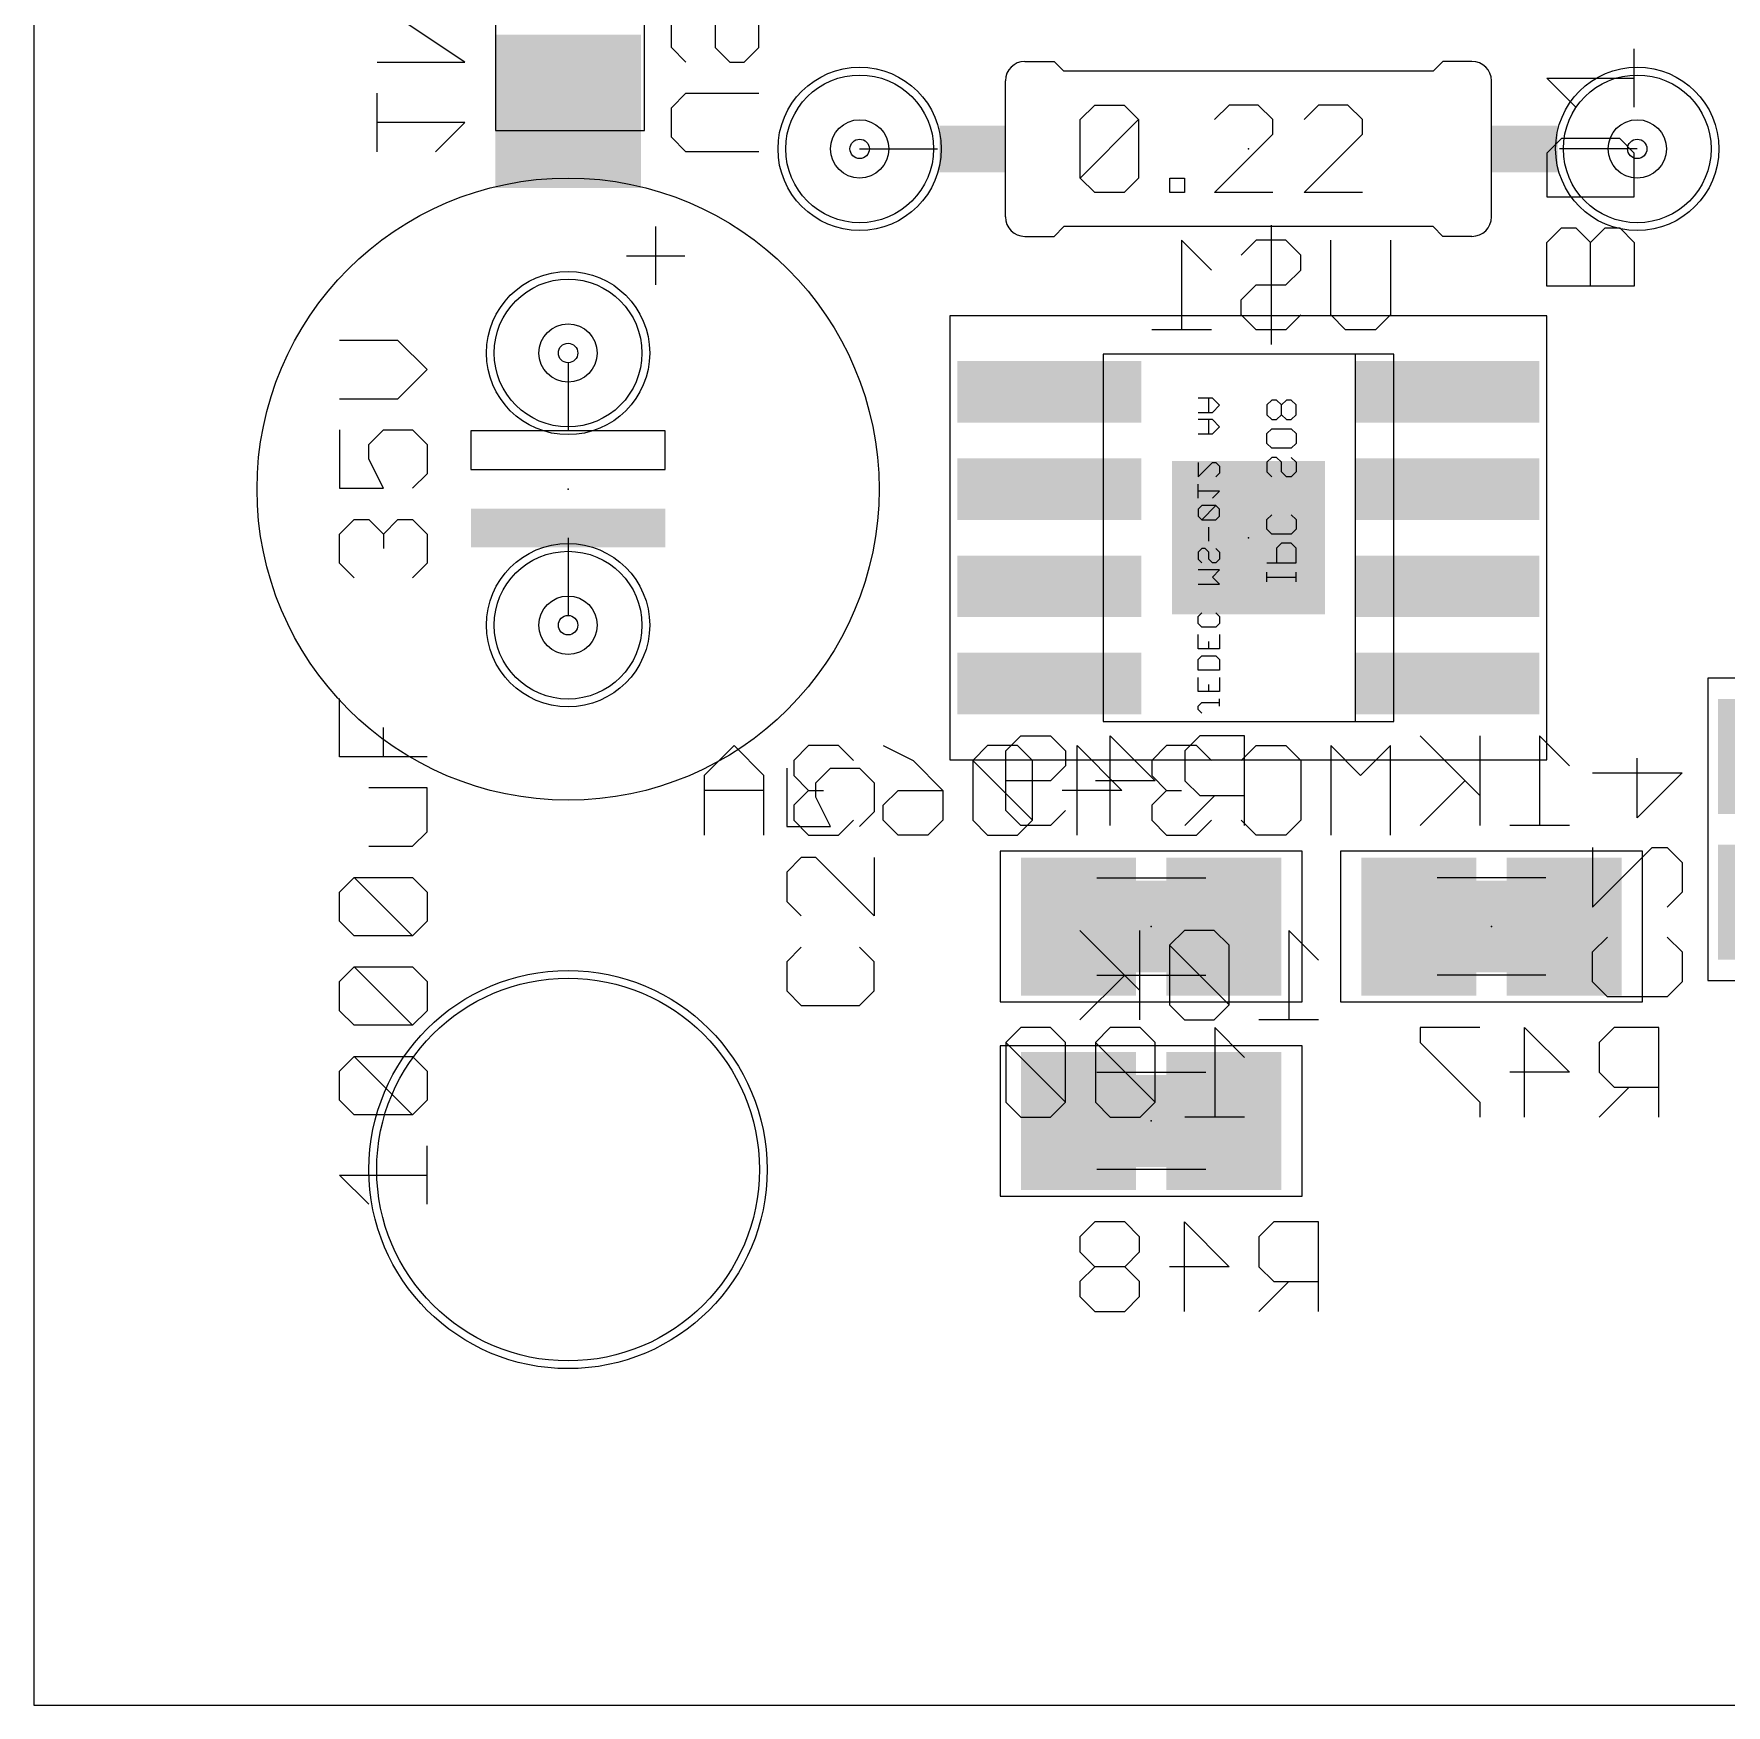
# Model space of a CAD drawing. Extents: x -2 to 128, y 10 to 112.
# Drawn here: x 0.64 to 22.75, y 10.15 to 31.98 of the extents above; entities that cross this region are included whole.
import ezdxf

# ---------------------------------------------------------------- set-up
doc = ezdxf.new("R2010")
doc.units = 0
for name, color, linetype in [('17', 82, 'CONTINUOUS'), ('20', 7, 'CONTINUOUS'), ('21', 253, 'CONTINUOUS'), ('23', 7, 'CONTINUOUS'), ('24', 7, 'CONTINUOUS'), ('25', 253, 'CONTINUOUS'), ('26', 253, 'CONTINUOUS'), ('27', 253, 'CONTINUOUS'), ('28', 253, 'CONTINUOUS'), ('29', 253, 'CONTINUOUS'), ('30', 253, 'CONTINUOUS'), ('32', 253, 'CONTINUOUS'), ('36', 253, 'CONTINUOUS'), ('40', 175, 'CONTINUOUS'), ('44', 253, 'CONTINUOUS'), ('48', 253, 'CONTINUOUS'), ('51', 253, 'CONTINUOUS'), ('52', 253, 'CONTINUOUS')]:
    doc.layers.add(name, color=color, linetype=linetype)

# ---------------------------------------------------------------- blocks, each defined once
blk = doc.blocks.new('RECT')
blk.add_solid([(-0.5, -0.5), (0.5, -0.5), (-0.5, 0.5), (0.5, 0.5)])
blk = doc.blocks.new('ROUNDP')
blk.add_circle((0, 0), 0.5)

msp = doc.modelspace()

# ---------------------------------------------------------------- linework, layer by layer
at = {"layer": '20'}
for p, q in [((0.64, 111.722), (0.64, 10.1472)), ((0.64, 10.1472), (126.35, 10.1472))]:
    msp.add_line(p, q, dxfattribs=at)
msp.add_circle((7.62, 17.145), 2.5, dxfattribs=at)
at = {"layer": '21'}
for p, q in [((13.589, 31.623), (13.97, 31.623)), ((14.097, 31.496), (13.97, 31.623)), ((18.923, 31.496), (19.05, 31.623)), ((19.431, 31.623), (19.05, 31.623)), ((18.923, 31.496), (14.097, 31.496)), ((13.335, 29.591), (13.335, 31.369)), ((19.685, 29.591), (19.685, 31.369)), ((8.763, 29.464), (8.763, 28.702)), ((14.097, 29.464), (13.97, 29.337)), ((18.923, 29.464), (14.097, 29.464)), ((18.923, 29.464), (19.05, 29.337)), ((13.589, 29.337), (13.97, 29.337)), ((19.431, 29.337), (19.05, 29.337)), ((8.382, 29.083), (9.144, 29.083))]:
    msp.add_line(p, q, dxfattribs=at)
msp.add_circle((7.62, 26.035), 4.064, dxfattribs=at)
for centre, start, end in [((13.589, 31.369), 90, 180), ((19.431, 31.369), 0, 90), ((13.589, 29.591), 180, 270), ((19.431, 29.591), 270, 0)]:
    msp.add_arc(centre, 0.254, start, end, dxfattribs=at)
at = {"layer": '23'}
for p in [(16.51, 30.48), (7.62, 26.035)]:
    msp.add_point(p, dxfattribs=at)
at = {"layer": '24'}
for p in [(16.51, 25.4), (15.24, 20.32), (19.685, 20.32), (15.24, 17.78)]:
    msp.add_point(p, dxfattribs=at)
at = {"layer": '25'}
for p, q in [((10.4765, 22.3897), (10.4765, 21.6271)), ((10.8579, 22.1991), (11.0485, 22.3897)), ((11.0485, 22.3897), (11.4298, 22.3897)), ((11.4298, 22.3897), (11.6205, 22.1991)), ((10.8579, 22.0084), (10.8579, 22.1991)), ((11.6205, 22.1991), (11.6205, 21.8178)), ((11.0485, 21.6271), (10.8579, 22.0084)), ((11.6205, 21.8178), (11.4298, 21.6271)), ((10.4765, 21.6271), (11.0485, 21.6271)), ((10.6672, 21.2203), (10.4765, 21.0297)), ((10.4765, 21.0297), (10.4765, 20.6484)), ((10.8579, 21.2203), (10.6672, 21.2203)), ((11.6205, 20.4577), (10.8579, 21.2203)), ((11.6205, 21.2203), (11.6205, 20.4577)), ((10.4765, 20.6484), (10.6672, 20.4577)), ((10.6672, 20.051), (10.4765, 19.8603)), ((11.6205, 19.8603), (11.4298, 20.051)), ((10.4765, 19.8603), (10.4765, 19.479)), ((11.6205, 19.479), (11.6205, 19.8603)), ((10.4765, 19.479), (10.6672, 19.2883)), ((11.4298, 19.2883), (11.6205, 19.479)), ((10.6672, 19.2883), (11.4298, 19.2883))]:
    msp.add_line(p, q, dxfattribs=at)
at = {"layer": '26'}
for p, q in [((8.9695, 31.8036), (8.9695, 32.1849)), ((9.5415, 32.1849), (9.5415, 31.8036)), ((10.1135, 31.8036), (10.1135, 32.1849)), ((9.1602, 31.6129), (8.9695, 31.8036)), ((9.5415, 31.8036), (9.7322, 31.6129)), ((9.9228, 31.6129), (10.1135, 31.8036)), ((9.7322, 31.6129), (9.9228, 31.6129)), ((8.9695, 31.0155), (9.1602, 31.2062)), ((9.1602, 31.2062), (10.1135, 31.2062)), ((8.9695, 30.6342), (8.9695, 31.0155)), ((9.1602, 30.4435), (8.9695, 30.6342)), ((10.1135, 30.4435), (9.1602, 30.4435)), ((16.805, 29.4821), (16.805, 27.9229)), ((16.0254, 28.8974), (15.6356, 29.2872)), ((15.6356, 29.2872), (15.6356, 28.1178)), ((16.6101, 29.2872), (16.4152, 29.0923)), ((16.9999, 29.2872), (16.6101, 29.2872)), ((17.1948, 29.0923), (16.9999, 29.2872)), ((17.5846, 28.3127), (17.5846, 29.2872)), ((18.3642, 29.2872), (18.3642, 28.3127)), ((17.1948, 28.8974), (17.1948, 29.0923)), ((16.9999, 28.7025), (17.1948, 28.8974)), ((16.4152, 28.5076), (16.6101, 28.7025)), ((16.6101, 28.7025), (16.9999, 28.7025)), ((16.4152, 28.3127), (16.4152, 28.5076)), ((16.6101, 28.1178), (16.4152, 28.3127)), ((17.1948, 28.3127), (16.9999, 28.1178)), ((17.7795, 28.1178), (17.5846, 28.3127)), ((18.3642, 28.3127), (18.1693, 28.1178)), ((16.0254, 28.1178), (15.2458, 28.1178)), ((16.9999, 28.1178), (16.6101, 28.1178)), ((18.1693, 28.1178), (17.7795, 28.1178)), ((13.3408, 22.6153), (13.5357, 22.8102)), ((13.5357, 22.8102), (13.9255, 22.8102)), ((13.9255, 22.8102), (14.1204, 22.6153)), ((14.7051, 21.6408), (14.7051, 22.8102)), ((14.7051, 22.8102), (15.2898, 22.2255)), ((15.8745, 22.8102), (15.6796, 22.6153)), ((16.4592, 22.8102), (15.8745, 22.8102)), ((16.4592, 21.6408), (16.4592, 22.8102)), ((13.3408, 21.8357), (13.3408, 22.6153)), ((14.1204, 22.6153), (14.1204, 22.4204)), ((15.6796, 22.6153), (15.6796, 22.2255)), ((14.1204, 22.4204), (13.9255, 22.2255)), ((21.5905, 21.7414), (21.5905, 22.521)), ((13.9255, 22.2255), (13.3408, 22.2255)), ((15.2898, 22.2255), (14.5102, 22.2255)), ((15.6796, 22.2255), (15.8745, 22.0306)), ((21.0058, 22.3261), (22.1752, 22.3261)), ((22.1752, 22.3261), (21.5905, 21.7414)), ((16.0694, 22.0306), (15.6796, 21.6408)), ((15.8745, 22.0306), (16.4592, 22.0306)), ((13.5357, 21.6408), (13.3408, 21.8357)), ((14.1204, 21.8357), (13.9255, 21.6408)), ((13.9255, 21.6408), (13.5357, 21.6408)), ((21.0058, 21.3516), (21.0058, 20.572)), ((21.0058, 20.572), (21.7854, 21.3516)), ((21.7854, 21.3516), (21.9803, 21.3516)), ((21.9803, 21.3516), (22.1752, 21.1567)), ((22.1752, 21.1567), (22.1752, 20.7669)), ((22.1752, 20.7669), (21.9803, 20.572)), ((21.0058, 19.9873), (21.2007, 20.1822)), ((21.9803, 20.1822), (22.1752, 19.9873)), ((21.0058, 19.5975), (21.0058, 19.9873)), ((22.1752, 19.9873), (22.1752, 19.5975)), ((21.2007, 19.4026), (21.0058, 19.5975)), ((22.1752, 19.5975), (21.9803, 19.4026)), ((21.9803, 19.4026), (21.2007, 19.4026)), ((19.5336, 19.0002), (18.754, 19.0002)), ((18.754, 19.0002), (18.754, 18.8053)), ((18.754, 18.8053), (19.5336, 18.0257)), ((20.1183, 17.8308), (20.1183, 19.0002)), ((20.1183, 19.0002), (20.703, 18.4155)), ((21.2877, 19.0002), (21.0928, 18.8053)), ((21.0928, 18.8053), (21.0928, 18.4155)), ((21.8724, 19.0002), (21.2877, 19.0002)), ((21.8724, 17.8308), (21.8724, 19.0002)), ((20.703, 18.4155), (19.9234, 18.4155)), ((21.0928, 18.4155), (21.2877, 18.2206)), ((21.4826, 18.2206), (21.0928, 17.8308)), ((21.2877, 18.2206), (21.8724, 18.2206)), ((19.5336, 18.0257), (19.5336, 17.8308)), ((14.5039, 16.4602), (14.309, 16.2653)), ((14.8937, 16.4602), (14.5039, 16.4602)), ((15.0886, 16.2653), (14.8937, 16.4602)), ((15.6733, 15.2908), (15.6733, 16.4602)), ((15.6733, 16.4602), (16.258, 15.8755)), ((16.8427, 16.4602), (16.6478, 16.2653)), ((17.4274, 16.4602), (16.8427, 16.4602)), ((17.4274, 15.2908), (17.4274, 16.4602)), ((14.309, 16.2653), (14.309, 16.0704)), ((15.0886, 16.0704), (15.0886, 16.2653)), ((16.6478, 16.2653), (16.6478, 15.8755)), ((14.309, 16.0704), (14.5039, 15.8755)), ((14.8937, 15.8755), (15.0886, 16.0704)), ((14.5039, 15.8755), (14.309, 15.6806)), ((14.8937, 15.8755), (14.5039, 15.8755)), ((15.0886, 15.6806), (14.8937, 15.8755)), ((16.258, 15.8755), (15.4784, 15.8755)), ((16.6478, 15.8755), (16.8427, 15.6806)), ((14.309, 15.6806), (14.309, 15.4857)), ((14.309, 15.4857), (14.5039, 15.2908)), ((14.8937, 15.2908), (15.0886, 15.4857)), ((15.0886, 15.4857), (15.0886, 15.6806)), ((17.0376, 15.6806), (16.6478, 15.2908)), ((16.8427, 15.6806), (17.4274, 15.6806)), ((14.5039, 15.2908), (14.8937, 15.2908))]:
    msp.add_line(p, q, dxfattribs=at)
at = {"layer": '27'}
for p, q in [((21.5519, 31.0231), (21.5519, 31.7857)), ((20.7893, 31.0231), (20.4079, 31.4044)), ((20.4079, 31.4044), (21.5519, 31.4044)), ((14.3129, 30.8618), (14.5036, 31.0525)), ((14.5036, 31.0525), (14.8849, 31.0525)), ((14.8849, 31.0525), (15.0756, 30.8618)), ((16.2577, 31.0525), (16.067, 30.8618)), ((16.639, 31.0525), (16.2577, 31.0525)), ((16.8296, 30.8618), (16.639, 31.0525)), ((17.4271, 31.0525), (17.2364, 30.8618)), ((17.8084, 31.0525), (17.4271, 31.0525)), ((17.999, 30.8618), (17.8084, 31.0525)), ((14.3129, 30.0992), (14.3129, 30.8618)), ((14.3129, 30.0992), (15.0756, 30.8618)), ((15.0756, 30.8618), (15.0756, 30.0992)), ((16.8296, 30.6712), (16.8296, 30.8618)), ((17.999, 30.6712), (17.999, 30.8618)), ((16.067, 29.9085), (16.8296, 30.6712)), ((17.2364, 29.9085), (17.999, 30.6712)), ((20.5986, 30.6164), (20.4079, 30.4257)), ((21.3612, 30.6164), (20.5986, 30.6164)), ((21.5519, 30.4257), (21.3612, 30.6164)), ((20.4079, 30.4257), (20.4079, 29.8537)), ((21.5519, 29.8537), (21.5519, 30.4257)), ((14.5036, 29.9085), (14.3129, 30.0992)), ((15.0756, 30.0992), (14.8849, 29.9085)), ((15.4823, 29.9085), (15.4823, 30.0992)), ((15.4823, 30.0992), (15.673, 30.0992)), ((15.673, 30.0992), (15.673, 29.9085)), ((14.8849, 29.9085), (14.5036, 29.9085)), ((15.673, 29.9085), (15.4823, 29.9085)), ((16.8296, 29.9085), (16.067, 29.9085)), ((17.999, 29.9085), (17.2364, 29.9085)), ((20.4079, 29.8537), (21.5519, 29.8537)), ((20.4079, 29.2563), (20.5986, 29.447)), ((20.5986, 29.447), (20.7893, 29.447)), ((20.7893, 29.447), (20.9799, 29.2563)), ((20.9799, 29.2563), (21.1706, 29.447)), ((21.1706, 29.447), (21.3612, 29.447)), ((21.3612, 29.447), (21.5519, 29.2563)), ((20.4079, 28.6843), (20.4079, 29.2563)), ((20.9799, 28.6843), (20.9799, 29.2563)), ((21.5519, 29.2563), (21.5519, 28.6843)), ((21.5519, 28.6843), (20.4079, 28.6843)), ((5.3972, 27.9777), (4.6345, 27.9777)), ((5.7785, 27.5964), (5.3972, 27.9777)), ((5.3972, 27.2151), (5.7785, 27.5964)), ((4.6345, 27.2151), (5.3972, 27.2151)), ((4.6345, 26.8083), (4.6345, 26.0457)), ((5.0159, 26.6177), (5.2065, 26.8083)), ((5.2065, 26.8083), (5.5878, 26.8083)), ((5.5878, 26.8083), (5.7785, 26.6177)), ((5.0159, 26.427), (5.0159, 26.6177)), ((5.7785, 26.6177), (5.7785, 26.2363)), ((5.2065, 26.0457), (5.0159, 26.427)), ((5.7785, 26.2363), (5.5878, 26.0457)), ((4.6345, 26.0457), (5.2065, 26.0457)), ((4.6345, 25.4483), (4.8252, 25.6389)), ((4.6345, 25.0669), (4.6345, 25.4483)), ((4.8252, 25.6389), (5.0159, 25.6389)), ((5.0159, 25.6389), (5.2065, 25.4483)), ((5.2065, 25.4483), (5.3972, 25.6389)), ((5.2065, 25.4483), (5.2065, 25.2576)), ((5.3972, 25.6389), (5.5878, 25.6389)), ((5.5878, 25.6389), (5.7785, 25.4483)), ((5.7785, 25.4483), (5.7785, 25.0669)), ((4.8252, 24.8763), (4.6345, 25.0669)), ((5.7785, 25.0669), (5.5878, 24.8763)), ((4.6345, 22.5375), (4.6345, 23.3001)), ((5.2065, 22.5375), (5.2065, 22.9188)), ((5.7785, 22.5375), (4.6345, 22.5375)), ((5.7785, 22.1307), (5.0159, 22.1307)), ((5.7785, 21.5588), (5.7785, 22.1307)), ((5.5878, 21.3681), (5.7785, 21.5588)), ((5.0159, 21.3681), (5.5878, 21.3681)), ((4.6345, 20.7707), (4.8252, 20.9613)), ((4.8252, 20.9613), (5.5878, 20.9613)), ((5.5878, 20.1987), (4.8252, 20.9613)), ((5.5878, 20.9613), (5.7785, 20.7707)), ((4.6345, 20.3894), (4.6345, 20.7707)), ((5.7785, 20.7707), (5.7785, 20.3894)), ((4.8252, 20.1987), (4.6345, 20.3894)), ((5.7785, 20.3894), (5.5878, 20.1987)), ((5.5878, 20.1987), (4.8252, 20.1987)), ((4.6345, 19.6013), (4.8252, 19.7919)), ((4.8252, 19.7919), (5.5878, 19.7919)), ((5.5878, 19.0293), (4.8252, 19.7919)), ((5.5878, 19.7919), (5.7785, 19.6013)), ((4.6345, 19.22), (4.6345, 19.6013)), ((5.7785, 19.6013), (5.7785, 19.22)), ((4.8252, 19.0293), (4.6345, 19.22)), ((5.5878, 19.0293), (4.8252, 19.0293)), ((5.7785, 19.22), (5.5878, 19.0293)), ((4.6345, 18.4319), (4.8252, 18.6226)), ((4.8252, 18.6226), (5.5878, 18.6226)), ((5.5878, 17.8599), (4.8252, 18.6226)), ((5.5878, 18.6226), (5.7785, 18.4319)), ((4.6345, 18.0506), (4.6345, 18.4319)), ((5.7785, 18.4319), (5.7785, 18.0506)), ((4.8252, 17.8599), (4.6345, 18.0506)), ((5.7785, 18.0506), (5.5878, 17.8599)), ((5.5878, 17.8599), (4.8252, 17.8599)), ((5.7785, 16.6905), (5.7785, 17.4532)), ((5.0159, 16.6905), (4.6345, 17.0718)), ((4.6345, 17.0718), (5.7785, 17.0718))]:
    msp.add_line(p, q, dxfattribs=at)
at = {"layer": '28'}
for p, q in [((6.2715, 31.6129), (5.1275, 32.3755)), ((5.1275, 31.6129), (6.2715, 31.6129)), ((5.1275, 30.4435), (5.1275, 31.2062)), ((6.2715, 30.8248), (5.1275, 30.8248)), ((5.8902, 30.4435), (6.2715, 30.8248)), ((19.5336, 22.0306), (18.754, 22.8102)), ((19.5336, 22.8102), (19.5336, 21.6408)), ((20.703, 22.4204), (20.3132, 22.8102)), ((20.3132, 22.8102), (20.3132, 21.6408)), ((9.7886, 22.6832), (9.3988, 22.2934)), ((10.1784, 22.2934), (9.7886, 22.6832)), ((10.7631, 22.6832), (10.5682, 22.4883)), ((11.1529, 22.6832), (10.7631, 22.6832)), ((11.3478, 22.4883), (11.1529, 22.6832)), ((11.7376, 22.6832), (12.1274, 22.4883)), ((13.1019, 22.6832), (12.907, 22.4883)), ((13.4917, 22.6832), (13.1019, 22.6832)), ((13.6866, 22.4883), (13.4917, 22.6832)), ((14.2713, 21.5138), (14.2713, 22.6832)), ((14.2713, 22.6832), (14.856, 22.0985)), ((15.4407, 22.6832), (15.2458, 22.4883)), ((15.8305, 22.6832), (15.4407, 22.6832)), ((16.0254, 22.4883), (15.8305, 22.6832)), ((16.4152, 22.4883), (16.6101, 22.6832)), ((16.6101, 22.6832), (16.9999, 22.6832)), ((16.9999, 22.6832), (17.1948, 22.4883)), ((17.9744, 22.2934), (17.5846, 22.6832)), ((17.5846, 22.6832), (17.5846, 21.5138)), ((18.3642, 22.6832), (17.9744, 22.2934)), ((18.3642, 21.5138), (18.3642, 22.6832)), ((10.5682, 22.4883), (10.5682, 22.2934)), ((12.1274, 22.4883), (12.5172, 22.0985)), ((12.907, 22.4883), (12.907, 21.7087)), ((13.6866, 21.7087), (12.907, 22.4883)), ((13.6866, 21.7087), (13.6866, 22.4883)), ((15.2458, 22.4883), (15.2458, 22.2934)), ((17.1948, 22.4883), (17.1948, 21.7087)), ((9.3988, 22.2934), (9.3988, 21.5138)), ((10.1784, 21.5138), (10.1784, 22.2934)), ((10.5682, 22.2934), (10.7631, 22.0985)), ((15.2458, 22.2934), (15.4407, 22.0985)), ((19.3387, 22.2255), (18.754, 21.6408)), ((10.1784, 22.0985), (9.3988, 22.0985)), ((10.7631, 22.0985), (10.5682, 21.9036)), ((10.5682, 21.9036), (10.5682, 21.7087)), ((10.7631, 22.0985), (10.958, 22.0985)), ((11.7376, 21.9036), (11.9325, 22.0985)), ((11.7376, 21.7087), (11.7376, 21.9036)), ((11.9325, 22.0985), (12.5172, 22.0985)), ((12.5172, 22.0985), (12.5172, 21.7087)), ((14.856, 22.0985), (14.0764, 22.0985)), ((15.4407, 22.0985), (15.2458, 21.9036)), ((15.2458, 21.9036), (15.2458, 21.7087)), ((15.4407, 22.0985), (15.6356, 22.0985)), ((10.5682, 21.7087), (10.7631, 21.5138)), ((11.1529, 21.5138), (11.3478, 21.7087)), ((11.9325, 21.5138), (11.7376, 21.7087)), ((12.5172, 21.7087), (12.3223, 21.5138)), ((12.907, 21.7087), (13.1019, 21.5138)), ((13.4917, 21.5138), (13.6866, 21.7087)), ((15.2458, 21.7087), (15.4407, 21.5138)), ((15.8305, 21.5138), (16.0254, 21.7087)), ((16.6101, 21.5138), (16.4152, 21.7087)), ((17.1948, 21.7087), (16.9999, 21.5138)), ((10.7631, 21.5138), (11.1529, 21.5138)), ((12.3223, 21.5138), (11.9325, 21.5138)), ((13.1019, 21.5138), (13.4917, 21.5138)), ((15.4407, 21.5138), (15.8305, 21.5138)), ((16.9999, 21.5138), (16.6101, 21.5138)), ((20.703, 21.6408), (19.9234, 21.6408)), ((15.0886, 19.4906), (14.309, 20.2702)), ((15.0886, 20.2702), (15.0886, 19.1008)), ((15.6733, 20.2702), (15.4784, 20.0753)), ((16.0631, 20.2702), (15.6733, 20.2702)), ((16.258, 20.0753), (16.0631, 20.2702)), ((17.4274, 19.8804), (17.0376, 20.2702)), ((17.0376, 20.2702), (17.0376, 19.1008)), ((15.4784, 20.0753), (15.4784, 19.2957)), ((16.258, 19.2957), (15.4784, 20.0753)), ((16.258, 19.2957), (16.258, 20.0753)), ((14.8937, 19.6855), (14.309, 19.1008)), ((15.4784, 19.2957), (15.6733, 19.1008)), ((16.0631, 19.1008), (16.258, 19.2957)), ((15.6733, 19.1008), (16.0631, 19.1008)), ((17.4274, 19.1008), (16.6478, 19.1008)), ((13.5357, 19.0002), (13.3408, 18.8053)), ((13.3408, 18.8053), (13.3408, 18.0257)), ((14.1204, 18.0257), (13.3408, 18.8053)), ((13.9255, 19.0002), (13.5357, 19.0002)), ((14.1204, 18.8053), (13.9255, 19.0002)), ((14.1204, 18.0257), (14.1204, 18.8053)), ((14.7051, 19.0002), (14.5102, 18.8053)), ((14.5102, 18.8053), (14.5102, 18.0257)), ((15.2898, 18.0257), (14.5102, 18.8053)), ((15.0949, 19.0002), (14.7051, 19.0002)), ((15.2898, 18.8053), (15.0949, 19.0002)), ((15.2898, 18.0257), (15.2898, 18.8053)), ((16.4592, 18.6104), (16.0694, 19.0002)), ((16.0694, 19.0002), (16.0694, 17.8308)), ((13.3408, 18.0257), (13.5357, 17.8308)), ((13.9255, 17.8308), (14.1204, 18.0257)), ((14.5102, 18.0257), (14.7051, 17.8308)), ((15.0949, 17.8308), (15.2898, 18.0257)), ((13.5357, 17.8308), (13.9255, 17.8308)), ((14.7051, 17.8308), (15.0949, 17.8308)), ((16.4592, 17.8308), (15.6796, 17.8308))]:
    msp.add_line(p, q, dxfattribs=at)
at = {"layer": '29'}
msp.add_circle((7.62, 17.145), 2.6016, dxfattribs=at)
at = {"layer": '30'}
msp.add_circle((7.62, 17.145), 2.6016, dxfattribs=at)
at = {"layer": '40'}
for p, q in [((12.61, 28.3), (12.61, 22.5)), ((20.41, 28.3), (12.61, 28.3)), ((20.41, 22.5), (20.41, 28.3)), ((22.512, 23.563), (22.512, 19.617)), ((24.478, 23.563), (22.512, 23.563)), ((12.61, 22.5), (20.41, 22.5)), ((17.213, 21.303), (13.267, 21.303)), ((13.267, 21.303), (13.267, 19.337)), ((17.213, 19.337), (17.213, 21.303)), ((21.658, 21.303), (17.712, 21.303)), ((17.712, 21.303), (17.712, 19.337)), ((21.658, 19.337), (21.658, 21.303)), ((22.512, 19.617), (24.478, 19.617)), ((13.267, 19.337), (17.213, 19.337)), ((17.712, 19.337), (21.658, 19.337)), ((17.213, 18.763), (13.267, 18.763)), ((13.267, 18.763), (13.267, 16.797)), ((17.213, 16.797), (17.213, 18.763)), ((13.267, 16.797), (17.213, 16.797))]:
    msp.add_line(p, q, dxfattribs=at)
at = {"layer": '44'}
for centre in [(11.43, 30.48), (21.59, 30.48), (7.62, 27.813), (7.62, 24.257)]:
    msp.add_circle(centre, 0.127, dxfattribs=at)
at = {"layer": '48'}
for p, q in [((16.0393, 27.2234), (15.8529, 27.2234)), ((15.9927, 27.037), (15.9927, 27.2234)), ((16.1325, 27.1302), (16.0393, 27.2234)), ((16.8149, 27.1977), (16.7513, 27.1341)), ((16.8784, 27.1977), (16.8149, 27.1977)), ((16.942, 27.1341), (16.8784, 27.1977)), ((17.0055, 27.1977), (16.942, 27.1341)), ((17.0691, 27.1977), (17.0055, 27.1977)), ((17.1326, 27.1341), (17.0691, 27.1977)), ((15.8529, 27.037), (16.0393, 27.037)), ((16.0393, 27.037), (16.1325, 27.1302)), ((16.7513, 27.1341), (16.7513, 27.007)), ((16.7513, 27.007), (16.8149, 26.9435)), ((16.8784, 26.9435), (16.942, 27.007)), ((16.942, 27.007), (16.942, 27.1341)), ((16.942, 27.007), (17.0055, 26.9435)), ((17.0691, 26.9435), (17.1326, 27.007)), ((17.1326, 27.007), (17.1326, 27.1341)), ((16.0393, 26.9428), (15.8529, 26.9428)), ((15.8529, 26.7564), (16.0393, 26.7564)), ((15.9927, 26.7564), (15.9927, 26.9428)), ((16.1325, 26.8496), (16.0393, 26.9428)), ((16.0393, 26.7564), (16.1325, 26.8496)), ((16.7513, 26.7599), (16.8149, 26.8235)), ((16.7513, 26.6328), (16.7513, 26.7599)), ((16.8149, 26.9435), (16.8784, 26.9435)), ((16.8149, 26.8235), (17.0691, 26.8235)), ((17.0055, 26.9435), (17.0691, 26.9435)), ((17.0691, 26.8235), (17.1326, 26.7599)), ((17.1326, 26.7599), (17.1326, 26.6328)), ((16.8149, 26.5693), (16.7513, 26.6328)), ((17.0691, 26.5693), (16.8149, 26.5693)), ((17.1326, 26.6328), (17.0691, 26.5693)), ((15.8529, 26.3815), (15.8529, 26.195)), ((15.8529, 26.195), (16.0393, 26.3815)), ((16.0393, 26.3815), (16.0859, 26.3815)), ((16.0859, 26.3815), (16.1325, 26.3349)), ((16.1325, 26.3349), (16.1325, 26.2417)), ((16.8149, 26.4493), (16.7513, 26.3857)), ((16.7513, 26.3857), (16.7513, 26.2586)), ((16.8784, 26.4493), (16.8149, 26.4493)), ((16.942, 26.3857), (16.8784, 26.4493)), ((16.942, 26.2586), (16.942, 26.3857)), ((17.0691, 26.4493), (17.1326, 26.3857)), ((17.1326, 26.3857), (17.1326, 26.2586)), ((15.8529, 25.9144), (15.8529, 26.1008)), ((16.1325, 26.2417), (16.0859, 26.195)), ((16.7513, 26.2586), (16.8149, 26.1951)), ((17.0055, 26.1951), (16.942, 26.2586)), ((17.0691, 26.1951), (17.0055, 26.1951)), ((17.1326, 26.2586), (17.0691, 26.1951)), ((16.1325, 26.0076), (15.8529, 26.0076)), ((16.0393, 25.9144), (16.1325, 26.0076)), ((15.8995, 25.8202), (15.8529, 25.7736)), ((15.8529, 25.7736), (15.8529, 25.6803)), ((15.8529, 25.6803), (15.8995, 25.6337)), ((16.0859, 25.8202), (15.8995, 25.8202)), ((15.8995, 25.6337), (16.0859, 25.8202)), ((16.1325, 25.7736), (16.0859, 25.8202)), ((16.0859, 25.6337), (16.1325, 25.6803)), ((16.1325, 25.6803), (16.1325, 25.7736)), ((16.7513, 25.6373), (16.8149, 25.7009)), ((17.0691, 25.7009), (17.1326, 25.6373)), ((15.8995, 25.6337), (16.0859, 25.6337)), ((15.9927, 25.3531), (15.9927, 25.5395)), ((16.7513, 25.5102), (16.7513, 25.6373)), ((16.8149, 25.4467), (16.7513, 25.5102)), ((17.0691, 25.4467), (16.8149, 25.4467)), ((17.1326, 25.5102), (17.0691, 25.4467)), ((17.1326, 25.6373), (17.1326, 25.5102)), ((15.8995, 25.2589), (15.8529, 25.2123)), ((15.8529, 25.2123), (15.8529, 25.119)), ((15.9461, 25.2589), (15.8995, 25.2589)), ((15.9927, 25.2123), (15.9461, 25.2589)), ((15.9927, 25.119), (15.9927, 25.2123)), ((16.0859, 25.2589), (16.1325, 25.2123)), ((16.1325, 25.2123), (16.1325, 25.119)), ((16.942, 25.3267), (16.8784, 25.2631)), ((16.8784, 25.2631), (16.8784, 25.0725)), ((17.0691, 25.3267), (16.942, 25.3267)), ((17.1326, 25.2631), (17.0691, 25.3267)), ((17.1326, 25.0725), (17.1326, 25.2631)), ((15.8529, 25.119), (15.8995, 25.0724)), ((16.0393, 25.0724), (15.9927, 25.119)), ((16.0859, 25.0724), (16.0393, 25.0724)), ((16.1325, 25.119), (16.0859, 25.0724)), ((16.7513, 25.0725), (17.1326, 25.0725)), ((16.1325, 24.9782), (15.8529, 24.9782)), ((15.8529, 24.7918), (16.1325, 24.7918)), ((16.0393, 24.885), (16.1325, 24.9782)), ((16.1325, 24.7918), (16.0393, 24.885)), ((16.7513, 24.823), (16.7513, 24.9501)), ((16.7513, 24.8865), (17.1326, 24.8865)), ((17.1326, 24.823), (17.1326, 24.9501)), ((15.8529, 24.3703), (15.8995, 24.4169)), ((15.8529, 24.2771), (15.8529, 24.3703)), ((16.0859, 24.4169), (16.1325, 24.3703)), ((16.1325, 24.3703), (16.1325, 24.2771)), ((15.8995, 24.2305), (15.8529, 24.2771)), ((15.8529, 23.9498), (15.8529, 24.1362)), ((16.0859, 24.2305), (15.8995, 24.2305)), ((16.1325, 24.2771), (16.0859, 24.2305)), ((16.1325, 24.1362), (16.1325, 23.9498)), ((16.1325, 23.9498), (15.8529, 23.9498)), ((15.9927, 23.9498), (15.9927, 24.043)), ((15.8529, 23.809), (15.8995, 23.8556)), ((15.8529, 23.6692), (15.8529, 23.809)), ((16.1325, 23.6692), (15.8529, 23.6692)), ((15.8995, 23.8556), (16.0859, 23.8556)), ((16.0859, 23.8556), (16.1325, 23.809)), ((16.1325, 23.809), (16.1325, 23.6692)), ((15.8529, 23.3885), (15.8529, 23.5749)), ((15.9927, 23.3885), (15.9927, 23.4817)), ((16.1325, 23.5749), (16.1325, 23.3885)), ((16.1325, 23.3885), (15.8529, 23.3885)), ((15.8529, 23.2011), (15.8995, 23.2477)), ((15.8995, 23.2477), (16.1325, 23.2477)), ((16.1325, 23.2011), (16.1325, 23.2943)), ((15.8529, 23.1545), (15.8529, 23.2011)), ((15.8995, 23.1079), (15.8529, 23.1545))]:
    msp.add_line(p, q, dxfattribs=at)
at = {"layer": '51'}
for p, q in [((11.43, 30.48), (12.446, 30.48)), ((21.59, 30.48), (20.574, 30.48)), ((7.62, 27.686), (7.62, 26.797)), ((7.62, 26.797), (6.35, 26.797)), ((6.35, 26.797), (6.35, 26.289)), ((8.89, 26.797), (7.62, 26.797)), ((8.89, 26.289), (8.89, 26.797)), ((6.35, 26.289), (8.89, 26.289)), ((7.62, 25.4), (7.62, 24.384))]:
    msp.add_line(p, q, dxfattribs=at)
at = {"layer": '52'}
for p, q in [((6.67, 35.32), (6.67, 30.72)), ((8.62, 30.72), (8.62, 35.32)), ((6.67, 30.72), (8.62, 30.72)), ((17.91, 27.8), (14.61, 27.8)), ((14.61, 27.8), (14.61, 23)), ((18.41, 27.8), (17.91, 27.8)), ((17.91, 23), (17.91, 27.8)), ((18.41, 23), (18.41, 27.8)), ((14.61, 23), (17.91, 23)), ((17.91, 23), (18.41, 23)), ((14.5288, 20.955), (15.9512, 20.955)), ((20.3962, 20.955), (18.9738, 20.955)), ((14.5288, 19.685), (15.9512, 19.685)), ((20.3962, 19.685), (18.9738, 19.685)), ((15.9512, 18.415), (14.5288, 18.415)), ((15.9512, 17.145), (14.5288, 17.145))]:
    msp.add_line(p, q, dxfattribs=at)

# ---------------------------------------------------------------- block references
at = {"layer": '17'}
for p, xscale, yscale in [((11.43, 30.48), 1.9304, 1.9304), ((21.59, 30.48), 1.9304, 1.9304), ((11.43, 30.48), 0.762, 0.762), ((11.43, 30.48), 0.762, 0.762), ((11.43, 30.48), 0.762, 0.762), ((11.43, 30.48), 0.762, 0.762), ((11.43, 30.48), 0.762, 0.762), ((11.43, 30.48), 0.762, 0.762), ((11.43, 30.48), 0.762, 0.762), ((11.43, 30.48), 0.762, 0.762), ((11.43, 30.48), 0.762, 0.762), ((11.43, 30.48), 0.762, 0.762), ((11.43, 30.48), 0.762, 0.762), ((11.43, 30.48), 0.762, 0.762), ((11.43, 30.48), 0.762, 0.762), ((11.43, 30.48), 0.762, 0.762), ((21.59, 30.48), 0.762, 0.762), ((21.59, 30.48), 0.762, 0.762), ((21.59, 30.48), 0.762, 0.762), ((21.59, 30.48), 0.762, 0.762), ((21.59, 30.48), 0.762, 0.762), ((21.59, 30.48), 0.762, 0.762), ((21.59, 30.48), 0.762, 0.762), ((21.59, 30.48), 0.762, 0.762), ((21.59, 30.48), 0.762, 0.762), ((21.59, 30.48), 0.762, 0.762), ((21.59, 30.48), 0.762, 0.762), ((21.59, 30.48), 0.762, 0.762), ((21.59, 30.48), 0.762, 0.762), ((21.59, 30.48), 0.762, 0.762)]:
    msp.add_blockref('ROUNDP', p, dxfattribs=dict(at, xscale=xscale, yscale=yscale))
at = {"layer": '17', "rotation": 270}
for p, xscale, yscale in [((7.62, 27.813), 1.9304, 1.9304), ((7.62, 27.813), 0.762, 0.762), ((7.62, 27.813), 0.762, 0.762), ((7.62, 27.813), 0.762, 0.762), ((7.62, 27.813), 0.762, 0.762), ((7.62, 27.813), 0.762, 0.762), ((7.62, 27.813), 0.762, 0.762), ((7.62, 27.813), 0.762, 0.762), ((7.62, 27.813), 0.762, 0.762), ((7.62, 27.813), 0.762, 0.762), ((7.62, 27.813), 0.762, 0.762), ((7.62, 27.813), 0.762, 0.762), ((7.62, 27.813), 0.762, 0.762), ((7.62, 27.813), 0.762, 0.762), ((7.62, 27.813), 0.762, 0.762), ((7.62, 24.257), 1.9304, 1.9304), ((7.62, 24.257), 0.762, 0.762), ((7.62, 24.257), 0.762, 0.762), ((7.62, 24.257), 0.762, 0.762), ((7.62, 24.257), 0.762, 0.762), ((7.62, 24.257), 0.762, 0.762), ((7.62, 24.257), 0.762, 0.762), ((7.62, 24.257), 0.762, 0.762), ((7.62, 24.257), 0.762, 0.762), ((7.62, 24.257), 0.762, 0.762), ((7.62, 24.257), 0.762, 0.762), ((7.62, 24.257), 0.762, 0.762), ((7.62, 24.257), 0.762, 0.762), ((7.62, 24.257), 0.762, 0.762), ((7.62, 24.257), 0.762, 0.762)]:
    msp.add_blockref('ROUNDP', p, dxfattribs=dict(at, xscale=xscale, yscale=yscale))
at = {"layer": '21', "xscale": 0.8636, "yscale": 0.6096}
for p in [(12.9032, 30.48), (20.1168, 30.48)]:
    msp.add_blockref('RECT', p, dxfattribs=at)
at = {"layer": '29', "xscale": 2.1336, "yscale": 2.1336}
for p in [(11.43, 30.48), (21.59, 30.48)]:
    msp.add_blockref('ROUNDP', p, dxfattribs=at)
at = {"layer": '29', "xscale": 2.1336, "yscale": 2.1336, "rotation": 270}
for p in [(7.62, 27.813), (7.62, 24.257)]:
    msp.add_blockref('ROUNDP', p, dxfattribs=at)
at = {"layer": '30'}
for name, p, xscale, yscale, rotation in [('RECT', (7.62, 30.97), 2.0032, 1.9032, 90), ('ROUNDP', (7.62, 27.813), 2.1336, 2.1336, 270), ('RECT', (13.91, 27.305), 0.8032, 2.4032, 270), ('RECT', (19.11, 27.305), 0.8032, 2.4032, 270), ('RECT', (13.91, 26.035), 0.8032, 2.4032, 270), ('RECT', (19.11, 26.035), 0.8032, 2.4032, 270), ('ROUNDP', (7.62, 24.257), 2.1336, 2.1336, 270), ('RECT', (13.91, 24.765), 0.8032, 2.4032, 270), ('RECT', (19.11, 24.765), 0.8032, 2.4032, 270), ('RECT', (13.91, 23.495), 0.8032, 2.4032, 270), ('RECT', (19.11, 23.495), 0.8032, 2.4032, 270), ('RECT', (23.495, 22.54), 1.5032, 1.7032, 270), ('RECT', (23.495, 20.64), 1.5032, 1.7032, 270), ('RECT', (14.29, 20.32), 1.5032, 1.8032, 180), ('RECT', (16.19, 20.32), 1.5032, 1.8032, 180)]:
    msp.add_blockref(name, p, dxfattribs=dict(at, xscale=xscale, yscale=yscale, rotation=rotation))
for name, p, xscale, yscale in [('ROUNDP', (11.43, 30.48), 2.1336, 2.1336), ('ROUNDP', (21.59, 30.48), 2.1336, 2.1336), ('RECT', (18.735, 20.32), 1.5032, 1.8032), ('RECT', (20.635, 20.32), 1.5032, 1.8032), ('RECT', (14.29, 17.78), 1.5032, 1.8032), ('RECT', (16.19, 17.78), 1.5032, 1.8032)]:
    msp.add_blockref(name, p, dxfattribs=dict(at, xscale=xscale, yscale=yscale))
at = {"layer": '32'}
for p, xscale, yscale, rotation in [((7.62, 30.97), 1.8, 1.7, 90), ((13.91, 27.305), 0.6, 2.2, 270), ((19.11, 27.305), 0.6, 2.2, 270), ((13.91, 26.035), 0.6, 2.2, 270), ((19.11, 26.035), 0.6, 2.2, 270), ((13.91, 24.765), 0.6, 2.2, 270), ((19.11, 24.765), 0.6, 2.2, 270), ((13.91, 23.495), 0.6, 2.2, 270), ((19.11, 23.495), 0.6, 2.2, 270), ((23.495, 22.54), 1.3, 1.5, 270), ((23.495, 20.64), 1.3, 1.5, 270), ((14.29, 20.32), 1.3, 1.6, 180), ((16.19, 20.32), 1.3, 1.6, 180)]:
    msp.add_blockref('RECT', p, dxfattribs=dict(at, xscale=xscale, yscale=yscale, rotation=rotation))
at = {"layer": '32', "xscale": 1.3, "yscale": 1.6}
for p in [(18.735, 20.32), (20.635, 20.32), (14.29, 17.78), (16.19, 17.78)]:
    msp.add_blockref('RECT', p, dxfattribs=at)
at = {"layer": '36'}
for p, xscale, yscale, rotation in [((16.51, 25.4), 2, 2, 270), ((15.24, 20.32), 0.3998, 1.1998, 180)]:
    msp.add_blockref('RECT', p, dxfattribs=dict(at, xscale=xscale, yscale=yscale, rotation=rotation))
at = {"layer": '36', "xscale": 0.3998, "yscale": 1.1998}
for p in [(19.685, 20.32), (15.24, 17.78)]:
    msp.add_blockref('RECT', p, dxfattribs=at)
at = {"layer": '51', "xscale": 0.508, "yscale": 2.54, "rotation": 270}
msp.add_blockref('RECT', (7.62, 25.527), dxfattribs=at)
at = {"layer": '52'}
for p, xscale, yscale, rotation in [((7.595, 30.495), 0.25, 1.35, 90), ((13.96, 27.305), 0.4902, 1.1001, 270), ((19.0601, 27.305), 0.4902, 1.1001, 270), ((13.96, 26.035), 0.4902, 1.1001, 270), ((19.0601, 26.035), 0.4902, 1.1001, 270), ((13.96, 24.765), 0.4902, 1.1001, 270), ((19.0601, 24.765), 0.4902, 1.1001, 270), ((13.96, 23.495), 0.4902, 1.1001, 270), ((19.0601, 23.495), 0.4902, 1.1001, 270), ((14.3764, 20.32), 0.3556, 1.4224, 180), ((16.1036, 20.32), 0.3556, 1.4224, 180)]:
    msp.add_blockref('RECT', p, dxfattribs=dict(at, xscale=xscale, yscale=yscale, rotation=rotation))
at = {"layer": '52', "xscale": 0.3556, "yscale": 1.4224}
for p in [(18.8214, 20.32), (20.5486, 20.32), (14.3764, 17.78), (16.1036, 17.78)]:
    msp.add_blockref('RECT', p, dxfattribs=at)

doc.saveas('drawing.dxf')
